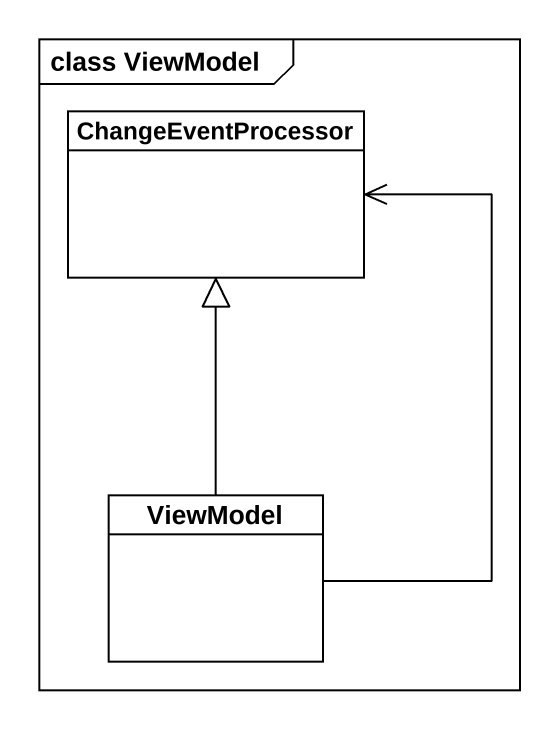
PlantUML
@startuml
mainframe class ViewModel
hide circle
hide empty members
class ChangeEventProcessor
class ViewModel
ViewModel -up-|> ChangeEventProcessor
ViewModel -up-> ChangeEventProcessor
@enduml
